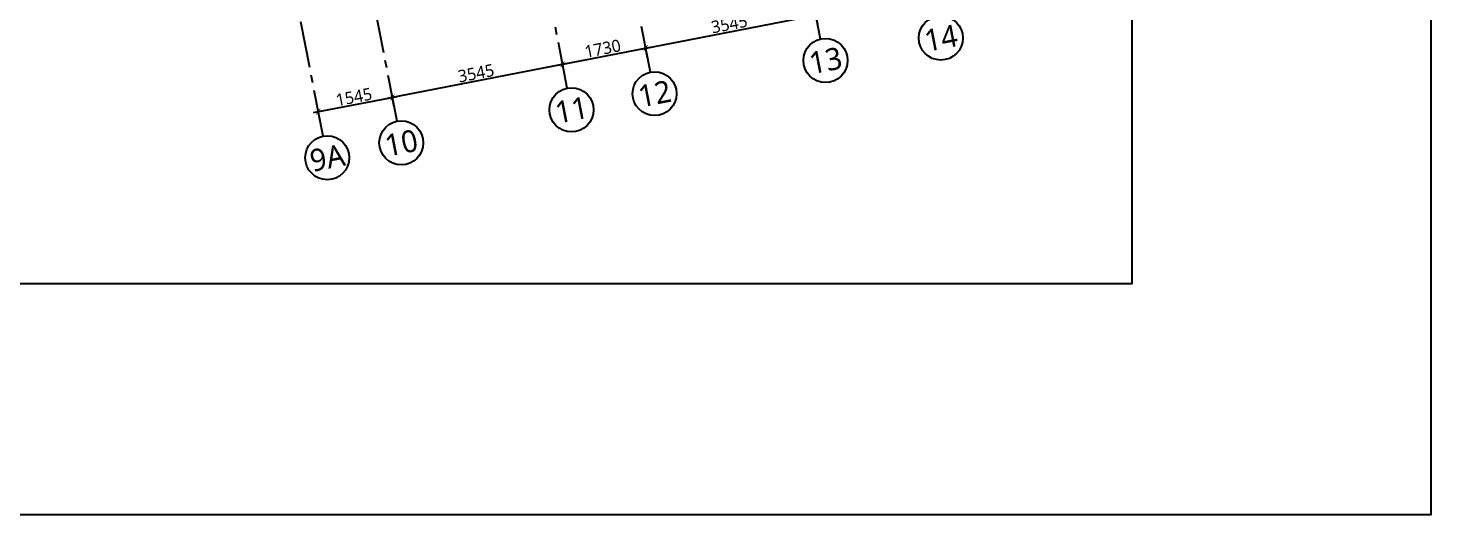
# Model space of a CAD drawing. Header units: millimetres. Extents: x -1107453 to -240403, y -265431 to 143409.
# Drawn here: x -269239 to -240555, y -59705 to -49741 of the extents above; entities that cross this region are included whole.
import ezdxf
from ezdxf.enums import TextEntityAlignment as Align

# ---------------------------------------------------------------- set-up
doc = ezdxf.new("R2010")
doc.units = ezdxf.units.MM
doc.header["$MEASUREMENT"] = 0
for name, pattern in [('CENTER2', [28.575, 19.05, -3.175, 3.175, -3.175]), ('DASHED2', [0.375, 0.25, -0.125]), ('HIDDEN2', [4.7625, 3.175, -1.5875])]:
    doc.linetypes.add(name, pattern=pattern)
for name, color, linetype in [('A-Anno-Dims', 7, 'Continuous'), ('A-Anno-Grid Lines', 154, 'Continuous'), ('A-Elevation', 4, 'Continuous'), ('A-Steps', 3, 'Continuous'), ('A-Wall Patt', 8, 'Continuous'), ('Anno_Labels', 7, 'Continuous'), ('S-Conc Patt', 9, 'Continuous')]:
    doc.layers.add(name, color=color, linetype=linetype)
for name, color, linetype, lineweight in [('A-Detail Lines', 8, 'Continuous', 25), ('column hatch', 12, 'Continuous', 5), ('S-Concrete', 40, 'Continuous', 30), ('STAIR', 3, 'Continuous', 9), ('text', 7, 'Continuous', 9)]:
    doc.layers.add(name, color=color, linetype=linetype, lineweight=lineweight)
doc.styles.get("Standard").update_dxf_attribs({"font": 'trebuc.ttf'})
doc.dimstyles.new('IIITD_WD_L @ 100', dxfattribs={"dimscale": 100, "dimtxt": 2.5, "dimasz": 1, "dimexe": 0.5, "dimexo": 0.25, "dimgap": 0.3, "dimtad": 1, "dimdec": 0, "dimrnd": 1, "dimzin": 0, "dimdsep": 46, "dimtxsty": 'Standard', "dimblk": 'ARCHTICK', "dimcen": 0.2, "dimdle": 1, "dimclrd": 8, "dimclre": 8, "dimadec": 0, "dimazin": 0, "dimtfac": 1, "dimtdec": 0, "dimtofl": 0, "dimtmove": 0, "dimatfit": 0, "dimfxl": 2, "dimfxlon": 1, "dimtolj": 1, "dimtzin": 0, "dimlwd": -1, "dimlwe": -1, "dimarcsym": 0})

# ---------------------------------------------------------------- blocks, each defined once
blk = doc.blocks.new('s g h s l')
at = {"layer": 'S-Conc Patt'}
blk.add_hatch(color=256, dxfattribs=at).paths.add_polyline_path([(521138, -8797), (521138, -9087), (521738, -9040), (521738, -8844)])
at = {"layer": 'A-Elevation', "linetype": 'HIDDEN2', "ltscale": 40}
for p, q in [((523272, -7411), (518738, -7052)), ((518738, -7102), (518738, -7052)), ((523222, -7457), (518738, -7102)), ((523222, -7457), (523222, -10428)), ((523272, -7411), (523272, -10474)), ((521138, -8797), (518438, -8583)), ((521138, -8847), (518488, -8637)), ((520906, -10610), (523222, -10428)), ((520919, -10659), (523272, -10474))]:
    blk.add_line(p, q, dxfattribs=at)
at = {"layer": 'A-Elevation'}
for p, q in [((518438, -8583), (518438, -9300)), ((518488, -9245), (518488, -8637)), ((518438, -9300), (521138, -9087)), ((518488, -9245), (521138, -9037)), ((518566, -10794), (520906, -10610)), ((518566, -10794), (518570, -10844)), ((518570, -10844), (520919, -10659))]:
    blk.add_line(p, q, dxfattribs=at)
at = {"layer": 'A-Steps', "linetype": 'DASHED2', "ltscale": 500}
for p, q in [((518748, -8607), (518866, -7112)), ((519047, -8631), (519165, -7136)), ((519346, -8655), (519464, -7159)), ((519645, -8678), (519763, -7183)), ((519944, -8702), (520062, -7207)), ((520243, -8726), (520361, -7230)), ((520542, -8749), (520660, -7254)), ((520841, -8773), (520960, -7278)), ((521140, -8797), (521259, -7301)), ((521439, -8821), (521558, -7325)), ((521738, -8844), (521857, -7349)), ((520841, -9111), (520960, -10606)), ((521140, -9087), (521259, -10583)), ((521439, -9064), (521558, -10559))]:
    blk.add_line(p, q, dxfattribs=at)
at = {"layer": 'A-Steps'}
for p, q in [((520243, -9158), (520360, -10653)), ((520542, -9134), (520659, -10629)), ((518448, -9299), (518566, -10794)), ((518747, -9275), (518865, -10771)), ((519046, -9252), (519164, -10747)), ((519346, -9228), (519463, -10723)), ((519645, -9205), (519762, -10700)), ((519944, -9181), (520061, -10676))]:
    blk.add_line(p, q, dxfattribs=at)
at = {"layer": 'S-Concrete'}
blk.add_lwpolyline([(521138, -8797), (521738, -8844), (521738, -9040), (521138, -9087), (521138, -8797)], dxfattribs=at)
at = {"layer": 'STAIR', "color": 5, "const_width": 1}
for points in [[(520486, -9052), (520732, -9977), (520660, -10026), (520830, -9989), (520750, -10043), (520925, -10679)], [(520672, -9052), (520918, -9977), (520846, -10026), (521016, -9989), (520936, -10043), (521111, -10679)]]:
    blk.add_lwpolyline(points, dxfattribs=at)
at = {"layer": 'text'}
for p, q in [((518738, -7854), (518932, -7688)), ((518738, -7854), (518904, -8048)), ((520531, -9895), (520336, -9731)), ((518438, -10077), (520531, -9895)), ((520531, -9895), (520367, -10090))]:
    blk.add_line(p, q, dxfattribs=at)
at = {"layer": 'text', "linetype": 'DASHED2', "ltscale": 1000}
for p, q in [((518738, -7854), (522472, -8128)), ((522472, -8128), (522472, -9726)), ((520888, -9864), (522472, -9726))]:
    blk.add_line(p, q, dxfattribs=at)
at = {"layer": 'text', "insert": (518237, -10029), "char_height": 100, "width": 230.66, "attachment_point": 1}
blk.add_mtext('{\\fArial|b0|i0|c0|p34;UP}', dxfattribs=at)
blk = doc.blocks.new('Grid Head')
blk.add_circle((0, 0), 3)
at = {"layer": 'Anno_Labels'}
blk.add_attdef('GRID_NAME', text='', height=3, dxfattribs=at).set_placement((0, 0), align=Align.MIDDLE_CENTER)
blk = doc.blocks.new('_ArchTick')
at = {"color": 0, "linetype": 'ByBlock', "const_width": 0.15}
blk.add_lwpolyline([(-0.5, -0.5), (0.5, 0.5)], dxfattribs=at)
blk = doc.blocks.new('*D1101')
at = {"layer": 'A-Anno-Dims', "color": 8, "transparency": 16777216}
for p, q in [((545837, -12400), (549513, -11685)), ((549453, -11901), (549405, -11655)), ((545973, -12577), (545925, -12332))]:
    blk.add_line(p, q, dxfattribs=at)
at = {"layer": 'A-Anno-Dims', "color": 8, "transparency": 16777216, "xscale": 100, "yscale": 100, "zscale": 100}
for p, rotation in [((549415, -11704), 11.00000000000686), ((545935, -12381), 191.0000000000068)]:
    blk.add_blockref('_ArchTick', p, dxfattribs=dict(at, rotation=rotation))
at = {"layer": 'A-Anno-Dims', "color": 0, "transparency": 16777216, "insert": (547645, -11888), "char_height": 250, "attachment_point": 5, "rotation": 11}
blk.add_mtext('\\A1;3545', dxfattribs=at)
blk = doc.blocks.new('_Open90')
at = {"color": 0, "linetype": 'ByBlock', "lineweight": -2}
for p, q in [((0, 0), (-1, 0)), ((-0.5, 0.5), (0, 0)), ((0, 0), (-0.5, -0.5))]:
    blk.add_line(p, q, dxfattribs=at)
blk = doc.blocks.new('*D1102')
at = {"layer": 'A-Anno-Dims', "color": 8, "transparency": 16777216}
for p, q in [((549317, -11724), (551211, -11355)), ((551151, -11571), (551104, -11325)), ((549453, -11901), (549405, -11655))]:
    blk.add_line(p, q, dxfattribs=at)
at = {"layer": 'A-Anno-Dims', "color": 8, "transparency": 16777216, "xscale": 100, "yscale": 100, "zscale": 100}
for p, rotation in [((551113, -11374), 10.99999999058284), ((549415, -11704), 190.9999999905828)]:
    blk.add_blockref('_ArchTick', p, dxfattribs=dict(at, rotation=rotation))
at = {"layer": 'A-Anno-Dims', "color": 0, "transparency": 16777216, "insert": (550234, -11385), "char_height": 250, "attachment_point": 5, "rotation": 11}
blk.add_mtext('\\A1;1730', dxfattribs=at)
blk = doc.blocks.new('*D1103')
at = {"layer": 'A-Anno-Dims', "color": 8, "transparency": 16777216}
for p, q in [((551015, -11393), (554691, -10679)), ((554631, -10894), (554583, -10649)), ((551151, -11571), (551104, -11325))]:
    blk.add_line(p, q, dxfattribs=at)
at = {"layer": 'A-Anno-Dims', "color": 8, "transparency": 16777216, "xscale": 100, "yscale": 100, "zscale": 100}
for p, rotation in [((554593, -10698), 10.99999999058284), ((551113, -11374), 190.9999999905828)]:
    blk.add_blockref('_ArchTick', p, dxfattribs=dict(at, rotation=rotation))
at = {"layer": 'A-Anno-Dims', "color": 0, "transparency": 16777216, "insert": (552823, -10882), "char_height": 250, "attachment_point": 5, "rotation": 11}
blk.add_mtext('\\A1;3545', dxfattribs=at)
blk = doc.blocks.new('*D1130')
at = {"layer": 'A-Anno-Dims', "color": 8, "transparency": 16777216}
for p, q in [((545973, -12577), (545925, -12332)), ((544321, -12695), (546033, -12362)), ((544457, -12872), (544409, -12626))]:
    blk.add_line(p, q, dxfattribs=at)
at = {"layer": 'A-Anno-Dims', "color": 8, "transparency": 16777216, "xscale": 100, "yscale": 100, "zscale": 100}
for p, rotation in [((545935, -12381), 11.00000000000771), ((544419, -12676), 191.0000000000077)]:
    blk.add_blockref('_ArchTick', p, dxfattribs=dict(at, rotation=rotation))
at = {"layer": 'A-Anno-Dims', "color": 0, "transparency": 16777216, "insert": (545147, -12374), "char_height": 250, "attachment_point": 5, "rotation": 11}
blk.add_mtext('\\A1;1545', dxfattribs=at)
blk = doc.blocks.new('Grid Girls Hostel')
at = {"layer": 'A-Anno-Grid Lines', "linetype": 'CENTER2', "ltscale": 50}
for p, q in [((546030.4, -12871.7), (538541, 25657.8)), ((551208.5, -11865.1), (544521.1, 22538.2)), ((549510.2, -12195.2), (542822.9, 22208.1)), ((554688.3, -11188.7), (550425.3, 10742.6)), ((544516.2, -13176.5), (543009.3, -5424.5))]:
    blk.add_line(p, q, dxfattribs=at)
at = {"layer": 'A-Anno-Dims'}
ref = blk.add_blockref('Grid Head', (557148.1, -11169), dxfattribs=dict(at, xscale=150, yscale=150, zscale=150, rotation=11.00000000000739))
ref.add_attrib('GRID_NAME', '14', dxfattribs={"layer": '0', "height": 450, "rotation": 11}).set_placement((557148.1, -11169), align=Align.MIDDLE_CENTER)
ref = blk.add_blockref('Grid Head', (554790.7, -11627.2), dxfattribs=dict(at, xscale=150, yscale=150, zscale=150, rotation=11.00000000000739))
ref.add_attrib('GRID_NAME', '13', dxfattribs={"layer": '0', "height": 450, "rotation": 11}).set_placement((554790.7, -11627.2), align=Align.MIDDLE_CENTER)
ref = blk.add_blockref('Grid Head', (551295, -12306.7), dxfattribs=dict(at, xscale=149.9999999999999, yscale=149.9999999999999, zscale=149.9999999999999, rotation=11.00000000000739))
ref.add_attrib('GRID_NAME', '12', dxfattribs={"layer": '0', "height": 450, "rotation": 11}).set_placement((551295, -12306.7), align=Align.MIDDLE_CENTER)
ref = blk.add_blockref('Grid Head', (549596.1, -12637), dxfattribs=dict(at, xscale=150, yscale=150, zscale=150, rotation=11.00000000000739))
ref.add_attrib('GRID_NAME', '11', dxfattribs={"layer": '0', "height": 450, "rotation": 11}).set_placement((549596.1, -12637), align=Align.MIDDLE_CENTER)
ref = blk.add_blockref('Grid Head', (546116.2, -13313.4), dxfattribs=dict(at, xscale=150, yscale=150, zscale=150, rotation=11.00000000000739))
ref.add_attrib('GRID_NAME', '10', dxfattribs={"layer": '0', "height": 450, "rotation": 11}).set_placement((546116.2, -13313.4), align=Align.MIDDLE_CENTER)
ref = blk.add_blockref('Grid Head', (544602.1, -13618.3), dxfattribs=dict(at, xscale=150, yscale=150, zscale=150, rotation=11.00000000000739))
ref.add_attrib('GRID_NAME', '9A', dxfattribs={"layer": '0', "height": 450, "rotation": 11}).set_placement((544602.1, -13618.3), align=Align.MIDDLE_CENTER)
for base, p1, p2, picture, middle in [((554592.9, -10697.9), (551208.5, -11865.1), (554688.3, -11188.7), '*D1103', (552823, -10881.8)), ((551113.1, -11374.3), (549510.2, -12195.2), (551208.5, -11865.1), '*D1102', (550234, -11385.1))]:
    dim = blk.add_linear_dim(base=base, p1=p1, p2=p2, angle=191, dimstyle='IIITD_WD_L @ 100', override={"dimtmove": 1, "dimldrblk": 'Open90', "dimarcsym": 1}, dxfattribs=at)
    dim.commit()
    dim.dimension.update_dxf_attribs({"geometry": picture, "text_midpoint": middle})
for p1, p2, distance, picture, middle in [((546030.4, -12871.7), (549510.2, -12195.2), 500, '*D1101', (547644.9, -11888.3)), ((544500.1, -13094), (546016.3, -12799.3), 426.3, '*D1130', (545147, -12374.4))]:
    dim = blk.add_aligned_dim(p1=p1, p2=p2, distance=distance, dimstyle='IIITD_WD_L @ 100', override={"dimldrblk": 'Open90', "dimarcsym": 1}, dxfattribs=at)
    dim.commit()
    dim.dimension.update_dxf_attribs({"geometry": picture, "text_midpoint": middle})

msp = doc.modelspace()

# ---------------------------------------------------------------- linework, layer by layer
at = {"layer": 'A-Detail Lines'}
msp.add_lwpolyline([(-306821.1, -10860.8), (-246667.3, -10860.8), (-246667.3, -54977.7), (-306821.1, -54977.7)], close=True, dxfattribs=at)
at = {"layer": 'A-Wall Patt', "color": 2}
msp.add_lwpolyline([(-314861.3, -3953.3), (-240554.7, -3953.3), (-240554.7, -59704.6), (-314861.3, -59704.6)], close=True, dxfattribs=at)

# ---------------------------------------------------------------- block references
at = {"layer": 'A-Anno-Grid Lines'}
msp.add_blockref('Grid Girls Hostel', (-807723.7, -38777.5), dxfattribs=at)
at = {"layer": 'column hatch', "xscale": -1, "rotation": 10.94402931529914}
msp.add_blockref('s g h s l', (246218.8, 60095), dxfattribs=at)

doc.saveas('drawing.dxf')
